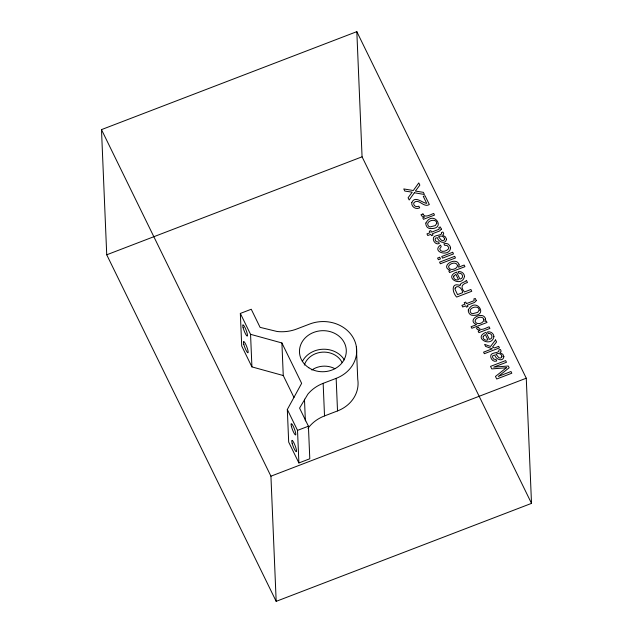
<?xml version="1.0" encoding="UTF-8"?>
<svg xmlns="http://www.w3.org/2000/svg" width="633" height="633" viewBox="0 0 633 633"><rect width="100%" height="100%" fill="white"/><g stroke="black" fill="none" stroke-linecap="round" stroke-linejoin="round"><path stroke-width="0.95" d="M336.155 378.36L323.154 383.345A36.785 32.236 -2.4 0 0 307.852 394.185L299.575 408.103L308.421 426.207L309.79 458.775L298.895 462.96L288.68 442.071L287.319 409.504L301.64 383.337L281.899 342.959L250.557 334.319L240.342 313.438L251.246 309.252L260.092 327.356L277.135 331.502A37.228 32.623 -2.4 0 0 296.758 328.994L309.608 324.064A33.834 29.648 -2.4 0 1 353.997 339.272A33.834 29.648 -2.4 0 1 336.155 378.36L337.524 410.928L324.523 415.921A36.785 32.236 -2.4 0 0 309.213 426.753L307.978 428.359M101.486 129.623L356.822 31.65L526.268 378.21L531.514 503.377L276.178 601.35L106.732 254.79L101.486 129.623L270.932 476.19L276.178 601.35M106.732 254.79L362.068 156.81L356.822 31.65M298.895 462.96L297.526 430.385L308.421 426.207M270.932 476.19L526.268 378.21M240.342 313.438L241.711 346.006L251.918 366.895L283.26 375.535L293.989 397.477M362.068 156.81L531.514 503.377M287.319 409.504L297.526 430.385M356.371 346.702L357.74 379.278A33.834 29.648 -2.4 0 1 337.524 410.928M323.154 383.345L324.523 415.921M304.465 399.17L305.375 420.89M281.899 342.959L283.26 375.535M250.557 334.319L251.918 366.895M311.832 370.02A20.129 17.637 -2.4 0 1 334.889 368.707M302.329 361.483A23.421 20.525 -2.4 0 1 322.901 349.234A23.421 20.525 -2.4 0 1 344.32 359.884M304.307 365.106A20.129 17.637 -2.4 0 1 322.395 352.154A20.129 17.637 -2.4 0 1 342.168 362.646M459.115 264.863L458.521 267.213L464.139 265.053L464.931 266.667L449.58 272.554L448.813 270.987L450.277 270.426C439.112 266.192 456.828 255.779 459.115 264.863M457.524 265.456C457.501 269.587 448.425 271.462 448.607 266.295C449.897 263.209 456.361 261.35 457.524 265.456M483.944 319.618C483.802 323.455 476.372 325.528 475.066 321.311C475.011 317.457 482.908 315.21 483.944 319.618M485.598 319.111L484.87 321.524L486.279 320.986L487.006 322.474L471.854 328.29L471.087 326.723L476.562 324.618C465.666 320.053 483.375 310.035 485.598 319.111M446.471 239.242C445.759 244.852 438.155 242.067 437.411 237.676L435.409 238.158L435.1 239.646L436.184 241.664L438.598 242.043L439.334 243.555C435.836 245.216 432.394 240.809 433.47 237.565C434.697 234.519 442.997 235.959 441.462 232.525L442.831 232.002L443.266 232.517L443.741 233.83L442.594 235.183L445.45 236.924L446.471 239.242M503.884 356.664C503.172 362.282 495.568 359.497 494.824 355.097L492.822 355.58L492.514 357.075L493.598 359.085L496.011 359.465L496.747 360.976C493.249 362.646 489.807 358.231 490.884 354.986C492.11 351.94 500.41 353.38 498.875 349.954L500.244 349.424L500.679 349.946L501.154 351.252L500.007 352.605L502.863 354.345L503.884 356.664M411.767 202.607C411.134 206.793 415.992 209.919 419.679 207.846L418.872 206.2C416.83 207.284 413.863 206.382 413.681 203.818L413.871 202.821C418.603 197.567 423.588 208.289 429.332 204.514L425.02 195.692L423.271 196.365L426.697 203.383C421.997 202.861 414.955 195.201 411.767 202.607M425.882 223.045L425.938 224.889L426.871 226.756A4.937 4.328 -2.4 0 0 429.546 228.481C447.365 230.048 433.558 209.151 425.882 223.045M468.317 309.838L468.38 311.681L469.306 313.549A4.937 4.328 -2.4 0 0 471.981 315.274C489.8 316.84 475.992 295.943 468.317 309.838M441.375 229.13L439.642 230.966L432.347 233.767L432.988 235.065L431.477 235.65L430.836 234.345L427.766 235.523L426.966 233.894L430.044 232.715L429.293 231.18L430.804 230.602L431.556 232.137L438.74 229.375L439.342 228.742L438.843 227.516L440.299 226.954L441.375 229.13M476.317 300.604L474.584 302.439L467.296 305.241L467.929 306.538L466.418 307.116L465.785 305.818L462.707 306.997L461.916 305.367L464.986 304.188L464.234 302.653L465.746 302.068L466.497 303.603L473.682 300.849L474.291 300.208L473.785 298.99L475.248 298.428L476.317 300.604M460.215 284.708L460.128 285.538C450.902 281.843 452.128 292.351 456.646 297.075L471.751 291.275L470.881 289.495L464.4 291.979C460.151 286.876 461.813 284.114 467.47 282.524L466.402 280.332L465.413 281.392L461.133 283.418L460.215 284.708M444.556 238.863L444.121 240.144C441.391 242.186 440.22 238.119 438.487 236.853C440.623 235.326 444.01 236.109 444.556 238.863M501.969 356.284L501.534 357.566C498.804 359.607 497.633 355.54 495.9 354.282C498.036 352.747 501.423 353.531 501.969 356.284M464.472 276.344C462.438 287.983 442.855 277.523 456.535 272.095L459.977 279.137C464.29 278.433 462.676 272.412 458.838 273.258L458.063 271.668C461.046 270.94 464.377 273.195 464.472 276.344M493.922 336.582C491.888 348.221 472.305 337.769 485.986 332.333L489.436 339.375C493.748 338.671 492.126 332.649 488.288 333.496L487.513 331.906C490.504 331.178 493.835 333.441 493.922 336.582M450.546 248.096C449.485 257.449 430.994 251.958 440.481 245.082L441.248 246.648L439.698 248.816C440.489 252.963 446.281 251.38 448.275 249.086A2.469 2.16 -2.4 0 0 448.702 247.376L446.985 245.414L444.667 245.343L443.899 243.768L446.02 243.515A4.107 3.6 -2.4 0 1 448.48 244.291L450.118 246.253L450.546 248.096M436.778 223.362L435.259 225.577L430.274 226.891A2.738 2.397 -2.4 0 1 428.343 225.894C424.83 221.044 436.628 217.467 436.778 223.362M479.221 310.154L477.693 312.37L472.709 313.683A2.738 2.397 -2.4 0 1 470.778 312.686C467.265 307.836 479.062 304.259 479.221 310.154M455.135 288.086L455.08 289.4L457.532 294.614L462.691 292.636C462.351 289.234 458.134 283.893 455.135 288.086M453.782 276.123C452.817 278.789 456.211 280.775 458.49 279.651L455.879 274.318L453.782 276.123M483.24 336.368C482.275 339.035 485.669 341.013 487.94 339.897L485.329 334.556L483.24 336.368M414.386 192.749L409.187 199.988L408.087 197.757L412.225 192.179L404.811 191.055L403.775 188.935L413.302 190.533L418.769 182.921L419.853 185.137L415.383 191.071L423.374 192.337L424.426 194.497L414.386 192.749M495.544 339.937L490.551 346.465L484.633 344.368L485.646 346.433L492.347 348.783L483.58 352.146L484.34 353.697L499.437 347.905L498.677 346.354L494.547 347.936L492.466 347.129L496.549 342.002L495.544 339.937M506.376 367.773L495.465 376.453L496.715 379.009L511.812 373.217L510.981 371.516L498.266 376.445L509.154 367.773L508.291 366.009L493.716 367.132L506.471 362.282L505.64 360.588L490.535 366.38L491.778 368.912L506.376 367.773M422.955 213.954L421 214.706L421.847 216.075L424.64 217.04L422.733 217.768L423.485 219.303L434.491 215.078L433.708 213.463C430.915 214.27 424.696 218.654 422.955 213.954M439.682 257.275L437.585 258.082L438.384 259.72L440.481 258.921L439.682 257.275M452.69 252.282L441.731 256.492L442.53 258.129L453.489 253.928L452.69 252.282M454.676 256.349L439.571 262.141L440.362 263.755L455.459 257.963L454.676 256.349M478.374 327.301L476.42 328.044L477.266 329.413L480.051 330.386L478.152 331.114L478.904 332.649L489.91 328.424L489.119 326.81C486.334 327.617 480.115 332.001 478.374 327.301M308.825 367.765A23.421 20.525 -2.4 0 0 346.132 353.451A23.421 20.525 -2.4 0 0 313.691 332.412A23.421 20.525 -2.4 0 0 308.825 367.765M292.13 443.219A6.077 1.052 69 0 0 296.26 451.653A6.077 1.052 69 0 0 294.013 443.053A6.077 1.052 69 0 0 292.13 443.219M291.433 426.515A6.077 1.052 69 0 0 295.556 434.95A6.077 1.052 69 0 0 293.308 426.349A6.077 1.052 69 0 0 291.433 426.515M243.104 327.665A6.077 1.052 69 0 0 247.226 336.099A6.077 1.052 69 0 0 244.979 327.498A6.077 1.052 69 0 0 243.104 327.665M243.8 344.368A6.077 1.052 69 0 0 247.93 352.803A6.077 1.052 69 0 0 245.683 344.202A6.077 1.052 69 0 0 243.8 344.368"/></g></svg>
